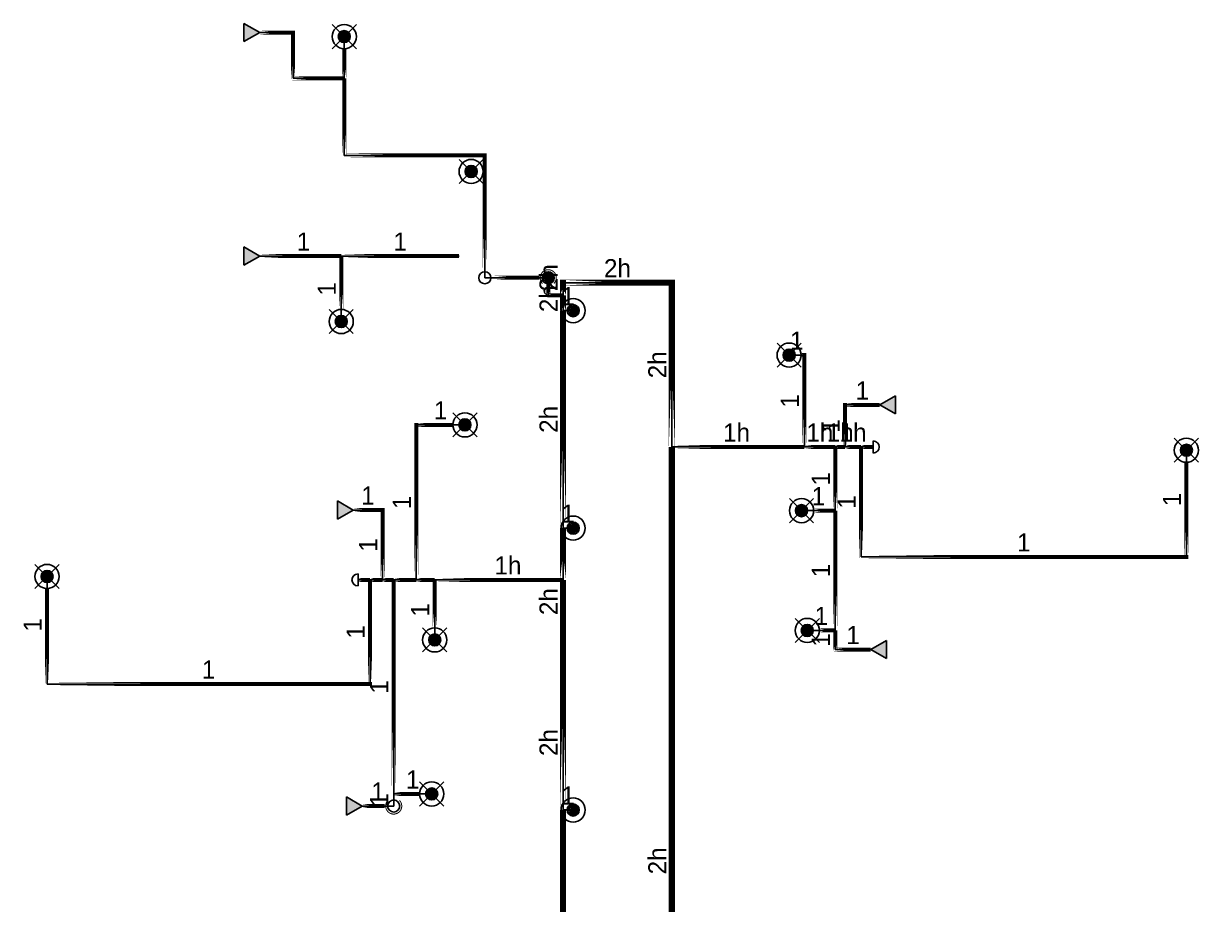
# Model space of a CAD drawing. Header units: inches. Extents: x -3337 to 4781, y -4329 to 3640.
# Drawn here: x -3337 to -2754, y 804 to 1241 of the extents above; entities that cross this region are included whole.
import ezdxf
from ezdxf.enums import TextEntityAlignment as Align

# ---------------------------------------------------------------- set-up
doc = ezdxf.new("R2010")
doc.units = ezdxf.units.IN
doc.header["$MEASUREMENT"] = 0
for name, color, linetype in [('headdn', 1, 'Continuous'), ('PIPEBL', 1, 'Continuous'), ('pipemn', 1, 'Continuous'), ('PIPESPC', 1, 'Continuous'), ('spk-cap', 1, 'Continuous'), ('spk-pipedrop', 1, 'Continuous'), ('spk-piperise', 1, 'Continuous'), ('TIDYPIPE', 1, 'Continuous')]:
    doc.layers.add(name, color=color, linetype=linetype)
doc.styles.add('PIPE', font='PIPE.SHX')

# ---------------------------------------------------------------- blocks, each defined once
blk = doc.blocks.new('side2')
for p, q in [((0, 0), (7.79, 4.5)), ((7.79, -4.5), (0, 0)), ((7.79, 4.5), (7.79, -4.5))]:
    blk.add_line(p, q)
blk.add_solid([(7.79, -4.5), (0, 0), (7.79, 4.5)])
blk = doc.blocks.new('dpend2')
for p, q in [((-6, -6), (6, 6)), ((6, -6), (-6, 6))]:
    blk.add_line(p, q)
for radius in [6, 3]:
    blk.add_circle((0, 0), radius)
for points in [[(0, 0), (-3, 0), (-2.08, 2.07)], [(0, 0), (-3, 0), (-2.08, -2.07)], [(0, 0), (0, 3), (-2.12, 2.14)], [(0, 0), (0, -3), (-2.12, -2.14)], [(0, 0), (0, 3), (2.12, 2.14)], [(0, 0), (3, 0), (2.08, 2.07)], [(0, 0), (3, 0), (2.08, -2.07)], [(0, 0), (0, -3), (2.12, -2.14)]]:
    blk.add_solid(points)
blk = doc.blocks.new('dpend1')
for radius in [6, 3]:
    blk.add_circle((0, 0), radius)
for points in [[(0.01, 2.97), (-2.53, -1.59), (-2.62, 1.36)], [(0.01, 2.97), (-2.49, -1.59), (2.52, -1.59)], [(2.52, -1.59), (0.01, 2.97), (2.6, 1.47)], [(2.52, -1.59), (-2.53, -1.59), (0.01, -2.98)]]:
    blk.add_solid(points)
blk = doc.blocks.new('PIPESPC')
at = {"layer": 'PIPESPC', "style": 'PIPE', "width": 0.9}
blk.add_attdef('SIZE', text='', height=9, dxfattribs=at).set_placement((0, 4.02), align=Align.CENTER)
at = {"layer": 'PIPESPC', "style": 'PIPE', "flags": 1}
blk.add_attdef('SCHED', (25.3, 3.89), '', height=9, dxfattribs=at)
blk = doc.blocks.new('CAP')
blk.add_line((0, 3), (0, -3))
blk.add_arc((0, 0), 3, 270, 90)
blk = doc.blocks.new('rise')
blk.add_circle((0, 0), 3)
blk = doc.blocks.new('drop')
blk.add_circle((0, 0), 3)
for points in [[(0.01, 2.97), (-2.53, -1.59), (-2.62, 1.36)], [(0.01, 2.97), (-2.49, -1.59), (2.52, -1.59)], [(2.52, -1.59), (0.01, 2.97), (2.6, 1.47)], [(2.52, -1.59), (-2.53, -1.59), (0.01, -2.98)]]:
    blk.add_solid(points)
blk = doc.blocks.new('TIDYRUN')
at = {"const_width": 0.5}
blk.add_lwpolyline([(-2.83, 2.83, -2.414214), (-2.83, -2.83, -1.737895)], format="xyb", dxfattribs=at)

msp = doc.modelspace()

# ---------------------------------------------------------------- linework, layer by layer
at = {"layer": 'PIPEBL'}
for p, q in [((-3219.63, 1236.85), (-3203.05, 1236.85)), ((-3203.05, 1214.16), (-3203.05, 1236.85)), ((-3177.63, 1214.16), (-3177.63, 1234.85)), ((-3177.63, 1214.16), (-3203.05, 1214.16)), ((-3177.63, 1175.85), (-3177.63, 1214.16)), ((-3107.85, 1175.85), (-3177.63, 1175.85)), ((-3107.85, 1115.07), (-3107.85, 1175.85)), ((-3219.63, 1125.85), (-3179.13, 1125.85)), ((-3179.13, 1093.35), (-3179.13, 1125.85)), ((-3179.13, 1125.85), (-3120.63, 1125.85)), ((-3076.35, 1115.07), (-3107.85, 1115.07)), ((-3076.35, 1106.32), (-3076.35, 1115.07)), ((-3069, 1106.32), (-3076.35, 1106.32)), ((-3064, 1098.74), (-3069, 1098.74)), ((-2956.75, 1076.65), (-2949.2, 1076.65)), ((-2949.2, 1076.65), (-2949.2, 1031.02)), ((-2911.75, 1051.91), (-2929, 1051.91)), ((-2929, 1051.91), (-2929, 1031.02)), ((-3117.72, 1042), (-3141.87, 1042)), ((-3141.87, 1042), (-3141.87, 965)), ((-3015, 1031.02), (-2949.2, 1031.02)), ((-2949.2, 1031.02), (-2933.83, 1031.02)), ((-2933.83, 1031.02), (-2929, 1031.02)), ((-2933.83, 999.41), (-2933.83, 1031)), ((-2929, 1031.02), (-2921, 1031.02)), ((-2921, 976.42), (-2921, 1031.02)), ((-2921, 1031.02), (-2915, 1031.02)), ((-2759.5, 976.42), (-2759.5, 1029.41)), ((-3173.22, 999.71), (-3158.57, 999.71)), ((-3158.57, 999.71), (-3158.57, 965)), ((-2950.58, 999.41), (-2933.83, 999.41)), ((-2933.83, 939.91), (-2933.83, 999.41)), ((-3064, 990.74), (-3069, 990.74)), ((-2921, 976.42), (-2759.5, 976.42)), ((-3325.19, 913.31), (-3325.19, 966.71)), ((-3164.81, 965), (-3170.81, 965)), ((-3164.81, 965), (-3158.57, 965)), ((-3164.81, 965), (-3164.81, 913.31)), ((-3158.57, 965), (-3153.09, 965)), ((-3153.09, 965), (-3141.87, 965)), ((-3153.09, 858.71), (-3153.09, 965)), ((-3141.87, 965), (-3132.72, 965)), ((-3132.72, 965), (-3069, 965)), ((-3132.72, 935.21), (-3132.72, 965)), ((-2947.75, 939.91), (-2933.83, 939.91)), ((-2933.83, 930.41), (-2933.83, 939.91)), ((-2916.25, 930.41), (-2933.83, 930.41)), ((-3164.81, 913.31), (-3325.19, 913.31)), ((-3153.09, 852.71), (-3153.09, 858.71)), ((-3134.22, 858.71), (-3153.09, 858.71)), ((-3168.72, 852.71), (-3153.09, 852.71)), ((-3064, 850.74), (-3069, 850.74))]:
    msp.add_line(p, q, dxfattribs=at)
at = {"layer": 'pipemn'}
for p, q in [((-3069, 1112.63), (-3015, 1112.63)), ((-3069, 1106.32), (-3069, 1112.63)), ((-3015, 1031.02), (-3015, 1112.63)), ((-3069, 1098.74), (-3069, 1106.32)), ((-3069, 990.74), (-3069, 1098.74)), ((-3015, 672.39), (-3015, 1031.02)), ((-3069, 965), (-3069, 990.74)), ((-3069, 917.71), (-3069, 965)), ((-3069, 850.74), (-3069, 917.71)), ((-3069, 682.74), (-3069, 850.74))]:
    msp.add_line(p, q, dxfattribs=at)
at = {"layer": 'TIDYPIPE'}
for points, const_width in [([(-3219.63, 1236.85), (-3202.05, 1236.85)], 2), ([(-3203.05, 1213.16), (-3203.05, 1237.85)], 2), ([(-3177.63, 1214.16), (-3177.63, 1228.85)], 2), ([(-3204.05, 1214.16), (-3177.63, 1214.16)], 2), ([(-3177.63, 1174.85), (-3177.63, 1214.16)], 2), ([(-3178.63, 1175.85), (-3106.85, 1175.85)], 2), ([(-3107.85, 1119.57), (-3107.85, 1176.85)], 2), ([(-3219.63, 1125.85), (-3179.13, 1125.85)], 2), ([(-3179.13, 1125.85), (-3120.63, 1125.85)], 2), ([(-3179.13, 1099.35), (-3179.13, 1125.85)], 2), ([(-3103.35, 1115.07), (-3080.85, 1115.07)], 2), ([(-3076.35, 1105.32), (-3076.35, 1115.07)], 2), ([(-3069, 1106.32), (-3069, 1114.13)], 3), ([(-3015, 1031.02), (-3015, 1114.13)], 3), ([(-3070.5, 1112.63), (-3013.5, 1112.63)], 3), ([(-3077.35, 1106.32), (-3069, 1106.32)], 2), ([(-3069, 1098.74), (-3069, 1106.32)], 3), ([(-3069, 990.74), (-3069, 1098.74)], 3), ([(-2950.75, 1076.65), (-2948.2, 1076.65)], 2), ([(-2949.2, 1031.02), (-2949.2, 1077.65)], 2), ([(-2930, 1051.91), (-2911.75, 1051.91)], 2), ([(-2929, 1031.02), (-2929, 1052.91)], 2), ([(-3142.87, 1042), (-3123.72, 1042)], 2), ([(-3141.87, 965), (-3141.87, 1043)], 2), ([(-3015, 672.39), (-3015, 1031.02)], 3), ([(-3015, 1031.02), (-2949.2, 1031.02)], 2), ([(-2949.2, 1031.02), (-2933.83, 1031.02)], 2), ([(-2933.83, 1031.02), (-2929, 1031.02)], 2), ([(-2933.83, 999.41), (-2933.83, 1031)], 2), ([(-2929, 1031.02), (-2921, 1031.02)], 2), ([(-2921, 1031.02), (-2915, 1031.02)], 2), ([(-2921, 975.42), (-2921, 1031.02)], 2), ([(-2759.5, 975.42), (-2759.5, 1023.41)], 2), ([(-3173.22, 999.71), (-3157.57, 999.71)], 2), ([(-3158.57, 965), (-3158.57, 1000.71)], 2), ([(-2944.58, 999.41), (-2933.83, 999.41)], 2), ([(-2933.83, 939.91), (-2933.83, 999.41)], 2), ([(-3069, 965), (-3069, 990.74)], 3), ([(-2922, 976.42), (-2758.5, 976.42)], 2), ([(-3170.81, 965), (-3164.81, 965)], 2), ([(-3164.81, 965), (-3158.57, 965)], 2), ([(-3164.81, 912.31), (-3164.81, 965)], 2), ([(-3158.57, 965), (-3153.09, 965)], 2), ([(-3153.09, 965), (-3141.87, 965)], 2), ([(-3153.09, 858.71), (-3153.09, 965)], 2), ([(-3141.87, 965), (-3132.72, 965)], 2), ([(-3132.72, 965), (-3069, 965)], 2), ([(-3132.72, 941.21), (-3132.72, 965)], 2), ([(-3069, 850.74), (-3069, 965)], 3), ([(-3325.19, 912.31), (-3325.19, 960.71)], 2), ([(-2941.75, 939.91), (-2933.83, 939.91)], 2), ([(-2933.83, 929.41), (-2933.83, 939.91)], 2), ([(-2934.83, 930.41), (-2916.25, 930.41)], 2), ([(-3326.19, 913.31), (-3163.81, 913.31)], 2), ([(-3153.09, 858.71), (-3140.22, 858.71)], 2), ([(-3168.72, 852.71), (-3157.59, 852.71)], 2), ([(-3069, 682.74), (-3069, 850.74)], 3)]:
    msp.add_lwpolyline(points, close=True, dxfattribs=dict(at, const_width=const_width))

# ---------------------------------------------------------------- block references
at = {"layer": 'headdn', "extrusion": (0, 0, -1), "zscale": -1}
for p in [(3219.63, 1236.85), (3219.63, 1125.85)]:
    msp.add_blockref('side2', p, dxfattribs=at)
at = {"layer": 'headdn', "extrusion": (0, 0, -1), "zscale": -1, "rotation": 270}
for p in [(3177.63, 1234.85), (3114.63, 1167.85), (3179.13, 1093.35)]:
    msp.add_blockref('dpend2', p, dxfattribs=at)
at = {"layer": 'headdn'}
for name, p in [('dpend1', (-3064, 1098.74)), ('dpend2', (-2956.75, 1076.65)), ('side2', (-2911.75, 1051.91)), ('dpend2', (-3117.72, 1042)), ('dpend2', (-2759.5, 1029.41)), ('dpend2', (-2950.58, 999.41)), ('dpend1', (-3064, 990.74)), ('dpend2', (-3325.19, 966.71)), ('dpend2', (-2947.75, 939.91)), ('dpend2', (-3132.72, 935.21)), ('side2', (-2916.25, 930.41)), ('dpend2', (-3134.22, 858.71)), ('dpend1', (-3064, 850.74))]:
    msp.add_blockref(name, p, dxfattribs=at)
at = {"layer": 'headdn', "rotation": 180}
for p in [(-3173.22, 999.71), (-3168.72, 852.71)]:
    msp.add_blockref('side2', p, dxfattribs=at)
at = {"layer": 'PIPESPC'}
ref = msp.add_blockref('PIPESPC', (-3197.88, 1125.85), dxfattribs=at)
ref.add_attrib('SIZE', '1', dxfattribs={"color": 0, "height": 9, "style": 'PIPE'}).set_placement((-3197.88, 1125.85), align=Align.BOTTOM_CENTER)
ref = msp.add_blockref('PIPESPC', (-3149.88, 1125.85), dxfattribs=at)
ref.add_attrib('SIZE', '1', dxfattribs={"color": 0, "height": 9, "style": 'PIPE'}).set_placement((-3149.88, 1125.85), align=Align.BOTTOM_CENTER)
ref = msp.add_blockref('PIPESPC', (-3069, 1115.13), dxfattribs=dict(at, rotation=89.99999999998842))
ref.add_attrib('SIZE', '2h', dxfattribs={"color": 0, "height": 9, "rotation": 90, "style": 'PIPE'}).set_placement((-3069, 1115.13), align=Align.BOTTOM_CENTER)
ref = msp.add_blockref('PIPESPC', (-3042, 1112.63), dxfattribs=at)
ref.add_attrib('SIZE', '2h', dxfattribs={"color": 0, "height": 9, "style": 'PIPE'}).set_placement((-3042, 1112.63), align=Align.BOTTOM_CENTER)
ref = msp.add_blockref('PIPESPC', (-3179.13, 1109.6), dxfattribs=dict(at, rotation=90))
ref.add_attrib('SIZE', '1', dxfattribs={"color": 0, "height": 9, "rotation": 90, "style": 'PIPE'}).set_placement((-3179.13, 1109.6), align=Align.BOTTOM_CENTER)
ref = msp.add_blockref('PIPESPC', (-3069, 1104.68), dxfattribs=dict(at, rotation=90))
ref.add_attrib('SIZE', '2h', dxfattribs={"color": 0, "height": 9, "rotation": 90, "style": 'PIPE'}).set_placement((-3069, 1104.68), align=Align.BOTTOM_CENTER)
ref = msp.add_blockref('PIPESPC', (-3066.5, 1098.74), dxfattribs=at)
ref.add_attrib('SIZE', '1', dxfattribs={"color": 0, "height": 9, "style": 'PIPE'}).set_placement((-3066.5, 1098.74), align=Align.BOTTOM_CENTER)
ref = msp.add_blockref('PIPESPC', (-2952.97, 1076.65), dxfattribs=at)
ref.add_attrib('SIZE', '1', dxfattribs={"color": 0, "height": 9, "style": 'PIPE'}).set_placement((-2952.97, 1076.65), align=Align.BOTTOM_CENTER)
ref = msp.add_blockref('PIPESPC', (-3015, 1071.82), dxfattribs=dict(at, rotation=90))
ref.add_attrib('SIZE', '2h', dxfattribs={"color": 0, "height": 9, "rotation": 90, "style": 'PIPE'}).set_placement((-3015, 1071.82), align=Align.BOTTOM_CENTER)
ref = msp.add_blockref('PIPESPC', (-2920.38, 1051.91), dxfattribs=at)
ref.add_attrib('SIZE', '1', dxfattribs={"color": 0, "height": 9, "style": 'PIPE'}).set_placement((-2920.38, 1051.91), align=Align.BOTTOM_CENTER)
ref = msp.add_blockref('PIPESPC', (-2949.2, 1053.84), dxfattribs=dict(at, rotation=90))
ref.add_attrib('SIZE', '1', dxfattribs={"color": 0, "height": 9, "rotation": 90, "style": 'PIPE'}).set_placement((-2949.2, 1053.84), align=Align.BOTTOM_CENTER)
ref = msp.add_blockref('PIPESPC', (-3129.8, 1042), dxfattribs=at)
ref.add_attrib('SIZE', '1', dxfattribs={"color": 0, "height": 9, "style": 'PIPE'}).set_placement((-3129.8, 1042), align=Align.BOTTOM_CENTER)
ref = msp.add_blockref('PIPESPC', (-3069, 1044.74), dxfattribs=dict(at, rotation=90.00000000000091))
ref.add_attrib('SIZE', '2h', dxfattribs={"color": 0, "height": 9, "rotation": 90, "style": 'PIPE'}).set_placement((-3069, 1044.74), align=Align.BOTTOM_CENTER)
ref = msp.add_blockref('PIPESPC', (-2982.88, 1031.02), dxfattribs=at)
ref.add_attrib('SIZE', '1h', dxfattribs={"color": 0, "height": 9, "style": 'PIPE'}).set_placement((-2982.88, 1031.02), align=Align.BOTTOM_CENTER)
ref = msp.add_blockref('PIPESPC', (-2941.52, 1031.02), dxfattribs=at)
ref.add_attrib('SIZE', '1h', dxfattribs={"color": 0, "height": 9, "style": 'PIPE'}).set_placement((-2941.52, 1031.02), align=Align.BOTTOM_CENTER)
ref = msp.add_blockref('PIPESPC', (-2929, 1041.46), dxfattribs=dict(at, rotation=90))
ref.add_attrib('SIZE', '1', dxfattribs={"color": 0, "height": 9, "rotation": 90, "style": 'PIPE'}).set_placement((-2929, 1041.46), align=Align.BOTTOM_CENTER)
ref = msp.add_blockref('PIPESPC', (-2931.42, 1031.02), dxfattribs=at)
ref.add_attrib('SIZE', '1h', dxfattribs={"color": 0, "height": 9, "style": 'PIPE'}).set_placement((-2931.42, 1031.02), align=Align.BOTTOM_CENTER)
ref = msp.add_blockref('PIPESPC', (-2925, 1031.02), dxfattribs=at)
ref.add_attrib('SIZE', '1h', dxfattribs={"color": 0, "height": 9, "style": 'PIPE'}).set_placement((-2925, 1031.02), align=Align.BOTTOM_CENTER)
ref = msp.add_blockref('PIPESPC', (-2933.83, 1015.2), dxfattribs=dict(at, rotation=90))
ref.add_attrib('SIZE', '1', dxfattribs={"color": 0, "height": 9, "rotation": 90, "style": 'PIPE'}).set_placement((-2933.83, 1015.2), align=Align.BOTTOM_CENTER)
ref = msp.add_blockref('PIPESPC', (-3165.89, 999.71), dxfattribs=at)
ref.add_attrib('SIZE', '1', dxfattribs={"color": 0, "height": 9, "style": 'PIPE'}).set_placement((-3165.89, 999.71), align=Align.BOTTOM_CENTER)
ref = msp.add_blockref('PIPESPC', (-2942.21, 999.41), dxfattribs=at)
ref.add_attrib('SIZE', '1', dxfattribs={"color": 0, "height": 9, "style": 'PIPE'}).set_placement((-2942.21, 999.41), align=Align.BOTTOM_CENTER)
ref = msp.add_blockref('PIPESPC', (-3141.87, 1003.5), dxfattribs=dict(at, rotation=90))
ref.add_attrib('SIZE', '1', dxfattribs={"color": 0, "height": 9, "rotation": 90, "style": 'PIPE'}).set_placement((-3141.87, 1003.5), align=Align.BOTTOM_CENTER)
ref = msp.add_blockref('PIPESPC', (-2921, 1003.72), dxfattribs=dict(at, rotation=90))
ref.add_attrib('SIZE', '1', dxfattribs={"color": 0, "height": 9, "rotation": 90, "style": 'PIPE'}).set_placement((-2921, 1003.72), align=Align.BOTTOM_CENTER)
ref = msp.add_blockref('PIPESPC', (-2759.5, 1004.96), dxfattribs=dict(at, rotation=90))
ref.add_attrib('SIZE', '1', dxfattribs={"color": 0, "height": 9, "rotation": 90, "style": 'PIPE'}).set_placement((-2759.5, 1004.96), align=Align.BOTTOM_CENTER)
ref = msp.add_blockref('PIPESPC', (-3066.5, 990.74), dxfattribs=at)
ref.add_attrib('SIZE', '1', dxfattribs={"color": 0, "height": 9, "style": 'PIPE'}).set_placement((-3066.5, 990.74), align=Align.BOTTOM_CENTER)
ref = msp.add_blockref('PIPESPC', (-2840.25, 976.42), dxfattribs=at)
ref.add_attrib('SIZE', '1', dxfattribs={"color": 0, "height": 9, "style": 'PIPE'}).set_placement((-2840.25, 976.42), align=Align.BOTTOM_CENTER)
ref = msp.add_blockref('PIPESPC', (-3158.57, 982.35), dxfattribs=dict(at, rotation=90))
ref.add_attrib('SIZE', '1', dxfattribs={"color": 0, "height": 9, "rotation": 90, "style": 'PIPE'}).set_placement((-3158.57, 982.35), align=Align.BOTTOM_CENTER)
ref = msp.add_blockref('PIPESPC', (-3096.36, 965), dxfattribs=at)
ref.add_attrib('SIZE', '1h', dxfattribs={"color": 0, "height": 9, "style": 'PIPE'}).set_placement((-3096.36, 965), align=Align.BOTTOM_CENTER)
ref = msp.add_blockref('PIPESPC', (-2933.83, 969.66), dxfattribs=dict(at, rotation=90))
ref.add_attrib('SIZE', '1', dxfattribs={"color": 0, "height": 9, "rotation": 90, "style": 'PIPE'}).set_placement((-2933.83, 969.66), align=Align.BOTTOM_CENTER)
ref = msp.add_blockref('PIPESPC', (-3069, 954.23), dxfattribs=dict(at, rotation=90))
ref.add_attrib('SIZE', '2h', dxfattribs={"color": 0, "height": 9, "rotation": 90, "style": 'PIPE'}).set_placement((-3069, 954.23), align=Align.BOTTOM_CENTER)
ref = msp.add_blockref('PIPESPC', (-3132.72, 950.1), dxfattribs=dict(at, rotation=90))
ref.add_attrib('SIZE', '1', dxfattribs={"color": 0, "height": 9, "rotation": 90, "style": 'PIPE'}).set_placement((-3132.72, 950.1), align=Align.BOTTOM_CENTER)
ref = msp.add_blockref('PIPESPC', (-2940.79, 939.91), dxfattribs=at)
ref.add_attrib('SIZE', '1', dxfattribs={"color": 0, "height": 9, "style": 'PIPE'}).set_placement((-2940.79, 939.91), align=Align.BOTTOM_CENTER)
ref = msp.add_blockref('PIPESPC', (-3325.19, 942.71), dxfattribs=dict(at, rotation=90))
ref.add_attrib('SIZE', '1', dxfattribs={"color": 0, "height": 9, "rotation": 90, "style": 'PIPE'}).set_placement((-3325.19, 942.71), align=Align.BOTTOM_CENTER)
ref = msp.add_blockref('PIPESPC', (-3164.81, 939.16), dxfattribs=dict(at, rotation=90))
ref.add_attrib('SIZE', '1', dxfattribs={"color": 0, "height": 9, "rotation": 90, "style": 'PIPE'}).set_placement((-3164.81, 939.16), align=Align.BOTTOM_CENTER)
ref = msp.add_blockref('PIPESPC', (-2925.04, 930.41), dxfattribs=at)
ref.add_attrib('SIZE', '1', dxfattribs={"color": 0, "height": 9, "style": 'PIPE'}).set_placement((-2925.04, 930.41), align=Align.BOTTOM_CENTER)
ref = msp.add_blockref('PIPESPC', (-2933.83, 935.16), dxfattribs=dict(at, rotation=90))
ref.add_attrib('SIZE', '1', dxfattribs={"color": 0, "height": 9, "rotation": 90, "style": 'PIPE'}).set_placement((-2933.83, 935.16), align=Align.BOTTOM_CENTER)
ref = msp.add_blockref('PIPESPC', (-3245, 913.31), dxfattribs=at)
ref.add_attrib('SIZE', '1', dxfattribs={"color": 0, "height": 9, "style": 'PIPE'}).set_placement((-3245, 913.31), align=Align.BOTTOM_CENTER)
ref = msp.add_blockref('PIPESPC', (-3153.09, 911.85), dxfattribs=dict(at, rotation=90))
ref.add_attrib('SIZE', '1', dxfattribs={"color": 0, "height": 9, "rotation": 90, "style": 'PIPE'}).set_placement((-3153.09, 911.85), align=Align.BOTTOM_CENTER)
ref = msp.add_blockref('PIPESPC', (-3069, 884.23), dxfattribs=dict(at, rotation=90))
ref.add_attrib('SIZE', '2h', dxfattribs={"color": 0, "height": 9, "rotation": 90, "style": 'PIPE'}).set_placement((-3069, 884.23), align=Align.BOTTOM_CENTER)
ref = msp.add_blockref('PIPESPC', (-3143.65, 858.71), dxfattribs=at)
ref.add_attrib('SIZE', '1', dxfattribs={"color": 0, "height": 9, "style": 'PIPE'}).set_placement((-3143.65, 858.71), align=Align.BOTTOM_CENTER)
ref = msp.add_blockref('PIPESPC', (-3160.9, 852.71), dxfattribs=at)
ref.add_attrib('SIZE', '1', dxfattribs={"color": 0, "height": 9, "style": 'PIPE'}).set_placement((-3160.9, 852.71), align=Align.BOTTOM_CENTER)
ref = msp.add_blockref('PIPESPC', (-3153.09, 855.71), dxfattribs=dict(at, rotation=90))
ref.add_attrib('SIZE', '1', dxfattribs={"color": 0, "height": 9, "rotation": 90, "style": 'PIPE'}).set_placement((-3153.09, 855.71), align=Align.BOTTOM_CENTER)
ref = msp.add_blockref('PIPESPC', (-3066.5, 850.74), dxfattribs=at)
ref.add_attrib('SIZE', '1', dxfattribs={"color": 0, "height": 9, "style": 'PIPE'}).set_placement((-3066.5, 850.74), align=Align.BOTTOM_CENTER)
ref = msp.add_blockref('PIPESPC', (-3015, 825.45), dxfattribs=dict(at, rotation=90))
ref.add_attrib('SIZE', '2h', dxfattribs={"color": 0, "height": 9, "rotation": 90, "style": 'PIPE'}).set_placement((-3015, 825.45), align=Align.BOTTOM_CENTER)
at = {"layer": 'spk-cap'}
msp.add_blockref('CAP', (-2915, 1031.02), dxfattribs=at)
at = {"layer": 'spk-cap', "rotation": 180.0000000000555}
msp.add_blockref('CAP', (-3170.81, 965), dxfattribs=at)
at = {"layer": 'spk-pipedrop', "rotation": 90.00000000002775}
msp.add_blockref('drop', (-3076.35, 1115.07), dxfattribs=at)
at = {"layer": 'spk-piperise', "rotation": 180.0000000000597}
msp.add_blockref('rise', (-3107.85, 1115.07), dxfattribs=at)
at = {"layer": 'spk-piperise'}
msp.add_blockref('rise', (-3153.09, 852.71), dxfattribs=at)
at = {"layer": 'TIDYPIPE'}
for p, rotation in [((-3076.35, 1115.07), 90), ((-3153.09, 852.71), 270)]:
    msp.add_blockref('TIDYRUN', p, dxfattribs=dict(at, rotation=rotation))

doc.saveas('drawing.dxf')
